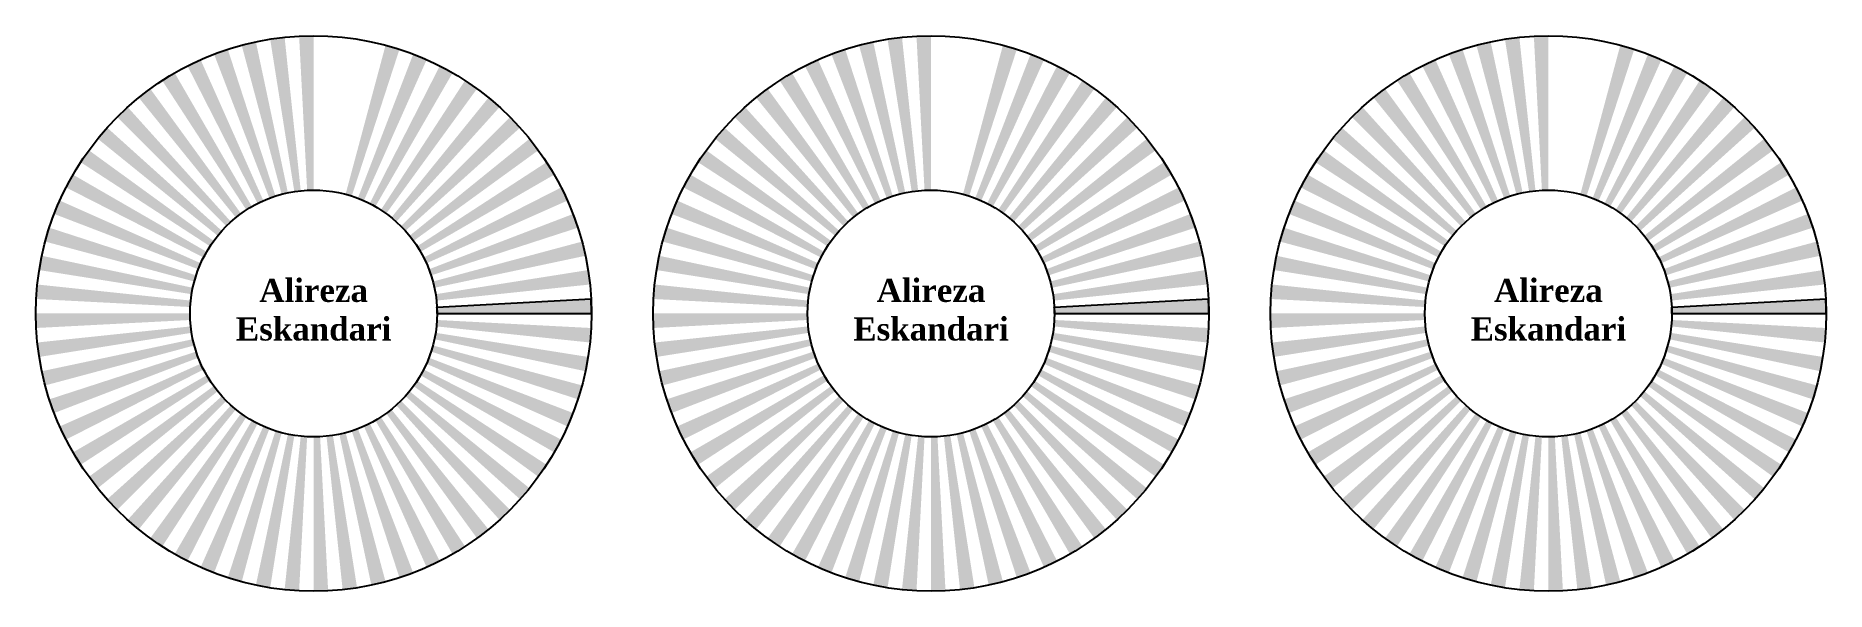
# Model space of a CAD drawing. Header units: millimetres. Extents: x -116 to 116, y -36 to 36.
import ezdxf

# ---------------------------------------------------------------- set-up
doc = ezdxf.new("R2010")
doc.units = ezdxf.units.MM
doc.header["$MEASUREMENT"] = 0
doc.styles.get("Standard").update_dxf_attribs({"font": 'arial.ttf'})

msp = doc.modelspace()

# ---------------------------------------------------------------- hatches: boundary and pattern name
h = msp.add_hatch(color=250)
h.dxf.hatch_style = 1
h.paths.add_polyline_path([(-87.48, 35.21, 0.013091), (-89.32, 34.77), (-84.14, 15.45, -0.013091), (-83.33, 15.65)])
h = msp.add_hatch(color=250)
h.dxf.hatch_style = 1
h.paths.add_polyline_path([(-83.76, 35.8, 0.013091), (-85.63, 35.56), (-82.5, 15.8, -0.013091), (-81.67, 15.91)])
h = msp.add_hatch(color=250)
h.dxf.hatch_style = 1
h.paths.add_polyline_path([(-80, 36, 0.013091), (-81.88, 35.95), (-80.84, 15.98, -0.013091), (-80, 16)])
h = msp.add_hatch(color=250)
h.dxf.hatch_style = 1
h.paths.add_polyline_path([(-7.48, 35.21, 0.013091), (-9.32, 34.77), (-4.14, 15.45, -0.013091), (-3.33, 15.65)])
h = msp.add_hatch(color=250)
h.dxf.hatch_style = 1
h.paths.add_polyline_path([(-3.76, 35.8, 0.013091), (-5.63, 35.56), (-2.5, 15.8, -0.013091), (-1.67, 15.91)])
h = msp.add_hatch(color=250)
h.dxf.hatch_style = 1
h.paths.add_polyline_path([(0, 36, 0.013091), (-1.88, 35.95), (-0.84, 15.98, -0.013091), (0, 16)])
h = msp.add_hatch(color=250)
h.dxf.hatch_style = 1
h.paths.add_polyline_path([(72.52, 35.21, 0.013091), (70.68, 34.77), (75.86, 15.45, -0.013091), (76.67, 15.65)])
h = msp.add_hatch(color=250)
h.dxf.hatch_style = 1
h.paths.add_polyline_path([(76.24, 35.8, 0.013091), (74.37, 35.56), (77.5, 15.8, -0.013091), (78.33, 15.91)])
h = msp.add_hatch(color=250)
h.dxf.hatch_style = 1
h.paths.add_polyline_path([(80, 36, 0.013091), (78.12, 35.95), (79.16, 15.98, -0.013091), (80, 16)])
h = msp.add_hatch(color=250)
h.dxf.hatch_style = 1
h.paths.add_polyline_path([(-94.64, 32.89, 0.013091), (-96.34, 32.08), (-87.26, 14.26, -0.013091), (-86.51, 14.62)])
h = msp.add_hatch(color=250)
h.dxf.hatch_style = 1
h.paths.add_polyline_path([(-91.12, 34.24, 0.013091), (-92.9, 33.61), (-85.73, 14.94, -0.013091), (-84.94, 15.22)])
h = msp.add_hatch(color=250)
h.dxf.hatch_style = 1
h.paths.add_polyline_path([(-68.88, 34.24, 0.013091), (-70.68, 34.77), (-75.86, 15.45, -0.013091), (-75.06, 15.22)])
h = msp.add_hatch(color=250)
h.dxf.hatch_style = 1
h.paths.add_polyline_path([(-65.36, 32.89, 0.013091), (-67.1, 33.61), (-74.27, 14.94, -0.013091), (-73.49, 14.62)])
h = msp.add_hatch(color=250)
h.dxf.hatch_style = 1
h.paths.add_polyline_path([(-14.64, 32.89, 0.013091), (-16.34, 32.08), (-7.26, 14.26, -0.013091), (-6.51, 14.62)])
h = msp.add_hatch(color=250)
h.dxf.hatch_style = 1
h.paths.add_polyline_path([(-11.12, 34.24, 0.013091), (-12.9, 33.61), (-5.73, 14.94, -0.013091), (-4.94, 15.22)])
h = msp.add_hatch(color=250)
h.dxf.hatch_style = 1
h.paths.add_polyline_path([(11.12, 34.24, 0.013091), (9.32, 34.77), (4.14, 15.45, -0.013091), (4.94, 15.22)])
h = msp.add_hatch(color=250)
h.dxf.hatch_style = 1
h.paths.add_polyline_path([(14.64, 32.89, 0.013091), (12.9, 33.61), (5.73, 14.94, -0.013091), (6.51, 14.62)])
h = msp.add_hatch(color=250)
h.dxf.hatch_style = 1
h.paths.add_polyline_path([(65.36, 32.89, 0.013091), (63.66, 32.08), (72.74, 14.26, -0.013091), (73.49, 14.62)])
h = msp.add_hatch(color=250)
h.dxf.hatch_style = 1
h.paths.add_polyline_path([(68.88, 34.24, 0.013091), (67.1, 33.61), (74.27, 14.94, -0.013091), (75.06, 15.22)])
h = msp.add_hatch(color=250)
h.dxf.hatch_style = 1
h.paths.add_polyline_path([(91.12, 34.24, 0.013091), (89.32, 34.77), (84.14, 15.45, -0.013091), (84.94, 15.22)])
h = msp.add_hatch(color=250)
h.dxf.hatch_style = 1
h.paths.add_polyline_path([(94.64, 32.89, 0.013091), (92.9, 33.61), (85.73, 14.94, -0.013091), (86.51, 14.62)])
h = msp.add_hatch(color=250)
h.dxf.hatch_style = 1
h.paths.add_polyline_path([(-98, 31.18, 0.013091), (-99.61, 30.19), (-88.71, 13.42, -0.013091), (-88, 13.86)])
h = msp.add_hatch(color=250)
h.dxf.hatch_style = 1
h.paths.add_polyline_path([(-62, 31.18, 0.013091), (-63.66, 32.08), (-72.74, 14.26, -0.013091), (-72, 13.86)])
h = msp.add_hatch(color=250)
h.dxf.hatch_style = 1
h.paths.add_polyline_path([(-58.84, 29.12, 0.013091), (-60.39, 30.19), (-71.29, 13.42, -0.013091), (-70.6, 12.94)])
h = msp.add_hatch(color=250)
h.dxf.hatch_style = 1
h.paths.add_polyline_path([(-18, 31.18, 0.013091), (-19.61, 30.19), (-8.71, 13.42, -0.013091), (-8, 13.86)])
h = msp.add_hatch(color=250)
h.dxf.hatch_style = 1
h.paths.add_polyline_path([(18, 31.18, 0.013091), (16.34, 32.08), (7.26, 14.26, -0.013091), (8, 13.86)])
h = msp.add_hatch(color=250)
h.dxf.hatch_style = 1
h.paths.add_polyline_path([(21.16, 29.12, 0.013091), (19.61, 30.19), (8.71, 13.42, -0.013091), (9.4, 12.94)])
h = msp.add_hatch(color=250)
h.dxf.hatch_style = 1
h.paths.add_polyline_path([(62, 31.18, 0.013091), (60.39, 30.19), (71.29, 13.42, -0.013091), (72, 13.86)])
h = msp.add_hatch(color=250)
h.dxf.hatch_style = 1
h.paths.add_polyline_path([(98, 31.18, 0.013091), (96.34, 32.08), (87.26, 14.26, -0.013091), (88, 13.86)])
h = msp.add_hatch(color=250)
h.dxf.hatch_style = 1
h.paths.add_polyline_path([(101.16, 29.12, 0.013091), (99.61, 30.19), (88.71, 13.42, -0.013091), (89.4, 12.94)])
h = msp.add_hatch(color=250)
h.dxf.hatch_style = 1
h.paths.add_polyline_path([(-101.16, 29.12, 0.013091), (-102.66, 27.98), (-90.07, 12.43, -0.013091), (-89.4, 12.94)])
h = msp.add_hatch(color=250)
h.dxf.hatch_style = 1
h.paths.add_polyline_path([(-55.91, 26.75, 0.013091), (-57.34, 27.98), (-69.93, 12.43, -0.013091), (-69.29, 11.89)])
h = msp.add_hatch(color=250)
h.dxf.hatch_style = 1
h.paths.add_polyline_path([(-21.16, 29.12, 0.013091), (-22.66, 27.98), (-10.07, 12.43, -0.013091), (-9.4, 12.94)])
h = msp.add_hatch(color=250)
h.dxf.hatch_style = 1
h.paths.add_polyline_path([(24.09, 26.75, 0.013091), (22.66, 27.98), (10.07, 12.43, -0.013091), (10.71, 11.89)])
h = msp.add_hatch(color=250)
h.dxf.hatch_style = 1
h.paths.add_polyline_path([(58.84, 29.12, 0.013091), (57.34, 27.98), (69.93, 12.43, -0.013091), (70.6, 12.94)])
h = msp.add_hatch(color=250)
h.dxf.hatch_style = 1
h.paths.add_polyline_path([(104.09, 26.75, 0.013091), (102.66, 27.98), (90.07, 12.43, -0.013091), (90.71, 11.89)])
h = msp.add_hatch(color=250)
h.dxf.hatch_style = 1
h.paths.add_polyline_path([(-104.09, 26.75, 0.013091), (-105.46, 25.46), (-91.31, 11.31, -0.013091), (-90.71, 11.89)])
h = msp.add_hatch(color=250)
h.dxf.hatch_style = 1
h.paths.add_polyline_path([(-24.09, 26.75, 0.013091), (-25.46, 25.46), (-11.31, 11.31, -0.013091), (-10.71, 11.89)])
h = msp.add_hatch(color=250)
h.dxf.hatch_style = 1
h.paths.add_polyline_path([(55.91, 26.75, 0.013091), (54.54, 25.46), (68.69, 11.31, -0.013091), (69.29, 11.89)])
h = msp.add_hatch(color=250)
h.dxf.hatch_style = 1
h.paths.add_polyline_path([(-106.75, 24.09, 0.013091), (-107.98, 22.66), (-92.43, 10.07, -0.013091), (-91.89, 10.71)])
h = msp.add_hatch(color=250)
h.dxf.hatch_style = 1
h.paths.add_polyline_path([(-53.25, 24.09, 0.013091), (-54.54, 25.46), (-68.69, 11.31, -0.013091), (-68.11, 10.71)])
h = msp.add_hatch(color=250)
h.dxf.hatch_style = 1
h.paths.add_polyline_path([(-26.75, 24.09, 0.013091), (-27.98, 22.66), (-12.43, 10.07, -0.013091), (-11.89, 10.71)])
h = msp.add_hatch(color=250)
h.dxf.hatch_style = 1
h.paths.add_polyline_path([(26.75, 24.09, 0.013091), (25.46, 25.46), (11.31, 11.31, -0.013091), (11.89, 10.71)])
h = msp.add_hatch(color=250)
h.dxf.hatch_style = 1
h.paths.add_polyline_path([(53.25, 24.09, 0.013091), (52.02, 22.66), (67.57, 10.07, -0.013091), (68.11, 10.71)])
h = msp.add_hatch(color=250)
h.dxf.hatch_style = 1
h.paths.add_polyline_path([(106.75, 24.09, 0.013091), (105.46, 25.46), (91.31, 11.31, -0.013091), (91.89, 10.71)])
h = msp.add_hatch(color=250)
h.dxf.hatch_style = 1
h.paths.add_polyline_path([(-109.12, 21.16, 0.013091), (-110.19, 19.61), (-93.42, 8.71, -0.013091), (-92.94, 9.4)])
h = msp.add_hatch(color=250)
h.dxf.hatch_style = 1
h.paths.add_polyline_path([(-50.88, 21.16, 0.013091), (-52.02, 22.66), (-67.57, 10.07, -0.013091), (-67.06, 9.4)])
h = msp.add_hatch(color=250)
h.dxf.hatch_style = 1
h.paths.add_polyline_path([(-29.12, 21.16, 0.013091), (-30.19, 19.61), (-13.42, 8.71, -0.013091), (-12.94, 9.4)])
h = msp.add_hatch(color=250)
h.dxf.hatch_style = 1
h.paths.add_polyline_path([(29.12, 21.16, 0.013091), (27.98, 22.66), (12.43, 10.07, -0.013091), (12.94, 9.4)])
h = msp.add_hatch(color=250)
h.dxf.hatch_style = 1
h.paths.add_polyline_path([(50.88, 21.16, 0.013091), (49.81, 19.61), (66.58, 8.71, -0.013091), (67.06, 9.4)])
h = msp.add_hatch(color=250)
h.dxf.hatch_style = 1
h.paths.add_polyline_path([(109.12, 21.16, 0.013091), (107.98, 22.66), (92.43, 10.07, -0.013091), (92.94, 9.4)])
h = msp.add_hatch(color=250)
h.dxf.hatch_style = 1
h.paths.add_polyline_path([(-48.82, 18, 0.013091), (-49.81, 19.61), (-66.58, 8.71, -0.013091), (-66.14, 8)])
h = msp.add_hatch(color=250)
h.dxf.hatch_style = 1
h.paths.add_polyline_path([(31.18, 18, 0.013091), (30.19, 19.61), (13.42, 8.71, -0.013091), (13.86, 8)])
h = msp.add_hatch(color=250)
h.dxf.hatch_style = 1
h.paths.add_polyline_path([(111.18, 18, 0.013091), (110.19, 19.61), (93.42, 8.71, -0.013091), (93.86, 8)])
h = msp.add_hatch(color=250)
h.dxf.hatch_style = 1
h.paths.add_polyline_path([(-111.18, 18, 0.013091), (-112.08, 16.34), (-94.26, 7.26, -0.013091), (-93.86, 8)])
h = msp.add_hatch(color=250)
h.dxf.hatch_style = 1
h.paths.add_polyline_path([(-47.11, 14.64, 0.013091), (-47.92, 16.34), (-65.74, 7.26, -0.013091), (-65.38, 6.51)])
h = msp.add_hatch(color=250)
h.dxf.hatch_style = 1
h.paths.add_polyline_path([(-31.18, 18, 0.013091), (-32.08, 16.34), (-14.26, 7.26, -0.013091), (-13.86, 8)])
h = msp.add_hatch(color=250)
h.dxf.hatch_style = 1
h.paths.add_polyline_path([(32.89, 14.64, 0.013091), (32.08, 16.34), (14.26, 7.26, -0.013091), (14.62, 6.51)])
h = msp.add_hatch(color=250)
h.dxf.hatch_style = 1
h.paths.add_polyline_path([(48.82, 18, 0.013091), (47.92, 16.34), (65.74, 7.26, -0.013091), (66.14, 8)])
h = msp.add_hatch(color=250)
h.dxf.hatch_style = 1
h.paths.add_polyline_path([(112.89, 14.64, 0.013091), (112.08, 16.34), (94.26, 7.26, -0.013091), (94.62, 6.51)])
h = msp.add_hatch(color=250)
h.dxf.hatch_style = 1
h.paths.add_polyline_path([(-112.89, 14.64, 0.013091), (-113.61, 12.9), (-94.94, 5.73, -0.013091), (-94.62, 6.51)])
h = msp.add_hatch(color=250)
h.dxf.hatch_style = 1
h.paths.add_polyline_path([(-32.89, 14.64, 0.013091), (-33.61, 12.9), (-14.94, 5.73, -0.013091), (-14.62, 6.51)])
h = msp.add_hatch(color=250)
h.dxf.hatch_style = 1
h.paths.add_polyline_path([(47.11, 14.64, 0.013091), (46.39, 12.9), (65.06, 5.73, -0.013091), (65.38, 6.51)])
h = msp.add_hatch(color=250)
h.dxf.hatch_style = 1
h.paths.add_polyline_path([(-45.76, 11.12, 0.013091), (-46.39, 12.9), (-65.06, 5.73, -0.013091), (-64.78, 4.94)])
h = msp.add_hatch(color=250)
h.dxf.hatch_style = 1
h.paths.add_polyline_path([(34.24, 11.12, 0.013091), (33.61, 12.9), (14.94, 5.73, -0.013091), (15.22, 4.94)])
h = msp.add_hatch(color=250)
h.dxf.hatch_style = 1
h.paths.add_polyline_path([(114.24, 11.12, 0.013091), (113.61, 12.9), (94.94, 5.73, -0.013091), (95.22, 4.94)])
h = msp.add_hatch(color=250)
h.dxf.hatch_style = 1
h.paths.add_polyline_path([(-114.24, 11.12, 0.013091), (-114.77, 9.32), (-95.45, 4.14, -0.013091), (-95.22, 4.94)])
h = msp.add_hatch(color=250)
h.dxf.hatch_style = 1
h.paths.add_polyline_path([(-44.79, 7.48, 0.013091), (-45.23, 9.32), (-64.55, 4.14, -0.013091), (-64.35, 3.33)])
h = msp.add_hatch(color=250)
h.dxf.hatch_style = 1
h.paths.add_polyline_path([(-34.24, 11.12, 0.013091), (-34.77, 9.32), (-15.45, 4.14, -0.013091), (-15.22, 4.94)])
h = msp.add_hatch(color=250)
h.dxf.hatch_style = 1
h.paths.add_polyline_path([(35.21, 7.48, 0.013091), (34.77, 9.32), (15.45, 4.14, -0.013091), (15.65, 3.33)])
h = msp.add_hatch(color=250)
h.dxf.hatch_style = 1
h.paths.add_polyline_path([(45.76, 11.12, 0.013091), (45.23, 9.32), (64.55, 4.14, -0.013091), (64.78, 4.94)])
h = msp.add_hatch(color=250)
h.dxf.hatch_style = 1
h.paths.add_polyline_path([(115.21, 7.48, 0.013091), (114.77, 9.32), (95.45, 4.14, -0.013091), (95.65, 3.33)])
h = msp.add_hatch(color=250)
h.dxf.hatch_style = 1
h.paths.add_polyline_path([(-115.21, 7.48, 0.013091), (-115.56, 5.63), (-95.8, 2.5, -0.013091), (-95.65, 3.33)])
h = msp.add_hatch(color=250)
h.dxf.hatch_style = 1
h.paths.add_polyline_path([(-35.21, 7.48, 0.013091), (-35.56, 5.63), (-15.8, 2.5, -0.013091), (-15.65, 3.33)])
h = msp.add_hatch(color=250)
h.dxf.hatch_style = 1
h.paths.add_polyline_path([(44.79, 7.48, 0.013091), (44.44, 5.63), (64.2, 2.5, -0.013091), (64.35, 3.33)])
h = msp.add_hatch(color=250)
h.dxf.hatch_style = 1
h.paths.add_polyline_path([(-44.2, 3.76, 0.013091), (-44.44, 5.63), (-64.2, 2.5, -0.013091), (-64.09, 1.67)])
h = msp.add_hatch(color=250)
h.dxf.hatch_style = 1
h.paths.add_polyline_path([(35.8, 3.76, 0.013091), (35.56, 5.63), (15.8, 2.5, -0.013091), (15.91, 1.67)])
h = msp.add_hatch(color=250)
h.dxf.hatch_style = 1
h.paths.add_polyline_path([(115.8, 3.76, 0.013091), (115.56, 5.63), (95.8, 2.5, -0.013091), (95.91, 1.67)])
h = msp.add_hatch(color=250)
h.dxf.hatch_style = 1
h.paths.add_polyline_path([(-115.8, 3.76, 0.013091), (-115.95, 1.88), (-95.98, 0.84, -0.013091), (-95.91, 1.67)])
h = msp.add_hatch(color=250)
h.dxf.hatch_style = 1
h.paths.add_polyline_path([(-35.8, 3.76, 0.013091), (-35.95, 1.88), (-15.98, 0.84, -0.013091), (-15.91, 1.67)])
h = msp.add_hatch(color=250)
h.dxf.hatch_style = 1
h.paths.add_polyline_path([(44.2, 3.76, 0.013091), (44.05, 1.88), (64.02, 0.84, -0.013091), (64.09, 1.67)])
h = msp.add_hatch(color=250)
h.dxf.hatch_style = 1
h.paths.add_polyline_path([(-116, 0, 0.013091), (-115.95, -1.88), (-95.98, -0.84, -0.013091), (-96, 0)])
h = msp.add_hatch(color=250)
h.dxf.hatch_style = 1
h.paths.add_polyline_path([(-44, 0, 0.013091), (-44.05, 1.88), (-64.02, 0.84, -0.013091), (-64, 0)])
h = msp.add_hatch(color=250)
h.dxf.hatch_style = 1
h.paths.add_polyline_path([(-36, 0, 0.013091), (-35.95, -1.88), (-15.98, -0.84, -0.013091), (-16, 0)])
h = msp.add_hatch(color=250)
h.dxf.hatch_style = 1
h.paths.add_polyline_path([(36, 0, 0.013091), (35.95, 1.88), (15.98, 0.84, -0.013091), (16, 0)])
h = msp.add_hatch(color=250)
h.dxf.hatch_style = 1
h.paths.add_polyline_path([(44, 0, 0.013091), (44.05, -1.88), (64.02, -0.84, -0.013091), (64, 0)])
h = msp.add_hatch(color=250)
h.dxf.hatch_style = 1
h.paths.add_polyline_path([(116, 0, 0.013091), (115.95, 1.88), (95.98, 0.84, -0.013091), (96, 0)])
h = msp.add_hatch(color=250)
h.dxf.hatch_style = 1
h.paths.add_polyline_path([(-115.8, -3.76, 0.013091), (-115.56, -5.63), (-95.8, -2.5, -0.013091), (-95.91, -1.67)])
h = msp.add_hatch(color=250)
h.dxf.hatch_style = 1
h.paths.add_polyline_path([(-44.2, -3.76, 0.013091), (-44.05, -1.88), (-64.02, -0.84, -0.013091), (-64.09, -1.67)])
h = msp.add_hatch(color=250)
h.dxf.hatch_style = 1
h.paths.add_polyline_path([(-35.8, -3.76, 0.013091), (-35.56, -5.63), (-15.8, -2.5, -0.013091), (-15.91, -1.67)])
h = msp.add_hatch(color=250)
h.dxf.hatch_style = 1
h.paths.add_polyline_path([(35.8, -3.76, 0.013091), (35.95, -1.88), (15.98, -0.84, -0.013091), (15.91, -1.67)])
h = msp.add_hatch(color=250)
h.dxf.hatch_style = 1
h.paths.add_polyline_path([(44.2, -3.76, 0.013091), (44.44, -5.63), (64.2, -2.5, -0.013091), (64.09, -1.67)])
h = msp.add_hatch(color=250)
h.dxf.hatch_style = 1
h.paths.add_polyline_path([(115.8, -3.76, 0.013091), (115.95, -1.88), (95.98, -0.84, -0.013091), (95.91, -1.67)])
h = msp.add_hatch(color=250)
h.dxf.hatch_style = 1
h.paths.add_polyline_path([(-115.21, -7.48, 0.013091), (-114.77, -9.32), (-95.45, -4.14, -0.013091), (-95.65, -3.33)])
h = msp.add_hatch(color=250)
h.dxf.hatch_style = 1
h.paths.add_polyline_path([(-45.76, -11.12, 0.013091), (-45.23, -9.32), (-64.55, -4.14, -0.013091), (-64.78, -4.94)])
h = msp.add_hatch(color=250)
h.dxf.hatch_style = 1
h.paths.add_polyline_path([(-44.79, -7.48, 0.013091), (-44.44, -5.63), (-64.2, -2.5, -0.013091), (-64.35, -3.33)])
h = msp.add_hatch(color=250)
h.dxf.hatch_style = 1
h.paths.add_polyline_path([(-35.21, -7.48, 0.013091), (-34.77, -9.32), (-15.45, -4.14, -0.013091), (-15.65, -3.33)])
h = msp.add_hatch(color=250)
h.dxf.hatch_style = 1
h.paths.add_polyline_path([(34.24, -11.12, 0.013091), (34.77, -9.32), (15.45, -4.14, -0.013091), (15.22, -4.94)])
h = msp.add_hatch(color=250)
h.dxf.hatch_style = 1
h.paths.add_polyline_path([(35.21, -7.48, 0.013091), (35.56, -5.63), (15.8, -2.5, -0.013091), (15.65, -3.33)])
h = msp.add_hatch(color=250)
h.dxf.hatch_style = 1
h.paths.add_polyline_path([(44.79, -7.48, 0.013091), (45.23, -9.32), (64.55, -4.14, -0.013091), (64.35, -3.33)])
h = msp.add_hatch(color=250)
h.dxf.hatch_style = 1
h.paths.add_polyline_path([(114.24, -11.12, 0.013091), (114.77, -9.32), (95.45, -4.14, -0.013091), (95.22, -4.94)])
h = msp.add_hatch(color=250)
h.dxf.hatch_style = 1
h.paths.add_polyline_path([(115.21, -7.48, 0.013091), (115.56, -5.63), (95.8, -2.5, -0.013091), (95.65, -3.33)])
h = msp.add_hatch(color=250)
h.dxf.hatch_style = 1
h.paths.add_polyline_path([(-114.24, -11.12, 0.013091), (-113.61, -12.9), (-94.94, -5.73, -0.013091), (-95.22, -4.94)])
h = msp.add_hatch(color=250)
h.dxf.hatch_style = 1
h.paths.add_polyline_path([(-112.89, -14.64, 0.013091), (-112.08, -16.34), (-94.26, -7.26, -0.013091), (-94.62, -6.51)])
h = msp.add_hatch(color=250)
h.dxf.hatch_style = 1
h.paths.add_polyline_path([(-47.11, -14.64, 0.013091), (-46.39, -12.9), (-65.06, -5.73, -0.013091), (-65.38, -6.51)])
h = msp.add_hatch(color=250)
h.dxf.hatch_style = 1
h.paths.add_polyline_path([(-34.24, -11.12, 0.013091), (-33.61, -12.9), (-14.94, -5.73, -0.013091), (-15.22, -4.94)])
h = msp.add_hatch(color=250)
h.dxf.hatch_style = 1
h.paths.add_polyline_path([(-32.89, -14.64, 0.013091), (-32.08, -16.34), (-14.26, -7.26, -0.013091), (-14.62, -6.51)])
h = msp.add_hatch(color=250)
h.dxf.hatch_style = 1
h.paths.add_polyline_path([(32.89, -14.64, 0.013091), (33.61, -12.9), (14.94, -5.73, -0.013091), (14.62, -6.51)])
h = msp.add_hatch(color=250)
h.dxf.hatch_style = 1
h.paths.add_polyline_path([(45.76, -11.12, 0.013091), (46.39, -12.9), (65.06, -5.73, -0.013091), (64.78, -4.94)])
h = msp.add_hatch(color=250)
h.dxf.hatch_style = 1
h.paths.add_polyline_path([(47.11, -14.64, 0.013091), (47.92, -16.34), (65.74, -7.26, -0.013091), (65.38, -6.51)])
h = msp.add_hatch(color=250)
h.dxf.hatch_style = 1
h.paths.add_polyline_path([(112.89, -14.64, 0.013091), (113.61, -12.9), (94.94, -5.73, -0.013091), (94.62, -6.51)])
h = msp.add_hatch(color=250)
h.dxf.hatch_style = 1
h.paths.add_polyline_path([(-111.18, -18, 0.013091), (-110.19, -19.61), (-93.42, -8.71, -0.013091), (-93.86, -8)])
h = msp.add_hatch(color=250)
h.dxf.hatch_style = 1
h.paths.add_polyline_path([(-50.88, -21.16, 0.013091), (-49.81, -19.61), (-66.58, -8.71, -0.013091), (-67.06, -9.4)])
h = msp.add_hatch(color=250)
h.dxf.hatch_style = 1
h.paths.add_polyline_path([(-48.82, -18, 0.013091), (-47.92, -16.34), (-65.74, -7.26, -0.013091), (-66.14, -8)])
h = msp.add_hatch(color=250)
h.dxf.hatch_style = 1
h.paths.add_polyline_path([(-31.18, -18, 0.013091), (-30.19, -19.61), (-13.42, -8.71, -0.013091), (-13.86, -8)])
h = msp.add_hatch(color=250)
h.dxf.hatch_style = 1
h.paths.add_polyline_path([(29.12, -21.16, 0.013091), (30.19, -19.61), (13.42, -8.71, -0.013091), (12.94, -9.4)])
h = msp.add_hatch(color=250)
h.dxf.hatch_style = 1
h.paths.add_polyline_path([(31.18, -18, 0.013091), (32.08, -16.34), (14.26, -7.26, -0.013091), (13.86, -8)])
h = msp.add_hatch(color=250)
h.dxf.hatch_style = 1
h.paths.add_polyline_path([(48.82, -18, 0.013091), (49.81, -19.61), (66.58, -8.71, -0.013091), (66.14, -8)])
h = msp.add_hatch(color=250)
h.dxf.hatch_style = 1
h.paths.add_polyline_path([(109.12, -21.16, 0.013091), (110.19, -19.61), (93.42, -8.71, -0.013091), (92.94, -9.4)])
h = msp.add_hatch(color=250)
h.dxf.hatch_style = 1
h.paths.add_polyline_path([(111.18, -18, 0.013091), (112.08, -16.34), (94.26, -7.26, -0.013091), (93.86, -8)])
h = msp.add_hatch(color=250)
h.dxf.hatch_style = 1
h.paths.add_polyline_path([(-109.12, -21.16, 0.013091), (-107.98, -22.66), (-92.43, -10.07, -0.013091), (-92.94, -9.4)])
h = msp.add_hatch(color=250)
h.dxf.hatch_style = 1
h.paths.add_polyline_path([(-106.75, -24.09, 0.013091), (-105.46, -25.46), (-91.31, -11.31, -0.013091), (-91.89, -10.71)])
h = msp.add_hatch(color=250)
h.dxf.hatch_style = 1
h.paths.add_polyline_path([(-55.91, -26.75, 0.013091), (-54.54, -25.46), (-68.69, -11.31, -0.013091), (-69.29, -11.89)])
h = msp.add_hatch(color=250)
h.dxf.hatch_style = 1
h.paths.add_polyline_path([(-53.25, -24.09, 0.013091), (-52.02, -22.66), (-67.57, -10.07, -0.013091), (-68.11, -10.71)])
h = msp.add_hatch(color=250)
h.dxf.hatch_style = 1
h.paths.add_polyline_path([(-29.12, -21.16, 0.013091), (-27.98, -22.66), (-12.43, -10.07, -0.013091), (-12.94, -9.4)])
h = msp.add_hatch(color=250)
h.dxf.hatch_style = 1
h.paths.add_polyline_path([(-26.75, -24.09, 0.013091), (-25.46, -25.46), (-11.31, -11.31, -0.013091), (-11.89, -10.71)])
h = msp.add_hatch(color=250)
h.dxf.hatch_style = 1
h.paths.add_polyline_path([(24.09, -26.75, 0.013091), (25.46, -25.46), (11.31, -11.31, -0.013091), (10.71, -11.89)])
h = msp.add_hatch(color=250)
h.dxf.hatch_style = 1
h.paths.add_polyline_path([(26.75, -24.09, 0.013091), (27.98, -22.66), (12.43, -10.07, -0.013091), (11.89, -10.71)])
h = msp.add_hatch(color=250)
h.dxf.hatch_style = 1
h.paths.add_polyline_path([(50.88, -21.16, 0.013091), (52.02, -22.66), (67.57, -10.07, -0.013091), (67.06, -9.4)])
h = msp.add_hatch(color=250)
h.dxf.hatch_style = 1
h.paths.add_polyline_path([(53.25, -24.09, 0.013091), (54.54, -25.46), (68.69, -11.31, -0.013091), (68.11, -10.71)])
h = msp.add_hatch(color=250)
h.dxf.hatch_style = 1
h.paths.add_polyline_path([(104.09, -26.75, 0.013091), (105.46, -25.46), (91.31, -11.31, -0.013091), (90.71, -11.89)])
h = msp.add_hatch(color=250)
h.dxf.hatch_style = 1
h.paths.add_polyline_path([(106.75, -24.09, 0.013091), (107.98, -22.66), (92.43, -10.07, -0.013091), (91.89, -10.71)])
h = msp.add_hatch(color=250)
h.dxf.hatch_style = 1
h.paths.add_polyline_path([(-104.09, -26.75, 0.013091), (-102.66, -27.98), (-90.07, -12.43, -0.013091), (-90.71, -11.89)])
h = msp.add_hatch(color=250)
h.dxf.hatch_style = 1
h.paths.add_polyline_path([(-101.16, -29.12, 0.013091), (-99.61, -30.19), (-88.71, -13.42, -0.013091), (-89.4, -12.94)])
h = msp.add_hatch(color=250)
h.dxf.hatch_style = 1
h.paths.add_polyline_path([(-98, -31.18, 0.013091), (-96.34, -32.08), (-87.26, -14.26, -0.013091), (-88, -13.86)])
h = msp.add_hatch(color=250)
h.dxf.hatch_style = 1
h.paths.add_polyline_path([(-62, -31.18, 0.013091), (-60.39, -30.19), (-71.29, -13.42, -0.013091), (-72, -13.86)])
h = msp.add_hatch(color=250)
h.dxf.hatch_style = 1
h.paths.add_polyline_path([(-58.84, -29.12, 0.013091), (-57.34, -27.98), (-69.93, -12.43, -0.013091), (-70.6, -12.94)])
h = msp.add_hatch(color=250)
h.dxf.hatch_style = 1
h.paths.add_polyline_path([(-24.09, -26.75, 0.013091), (-22.66, -27.98), (-10.07, -12.43, -0.013091), (-10.71, -11.89)])
h = msp.add_hatch(color=250)
h.dxf.hatch_style = 1
h.paths.add_polyline_path([(-21.16, -29.12, 0.013091), (-19.61, -30.19), (-8.71, -13.42, -0.013091), (-9.4, -12.94)])
h = msp.add_hatch(color=250)
h.dxf.hatch_style = 1
h.paths.add_polyline_path([(-18, -31.18, 0.013091), (-16.34, -32.08), (-7.26, -14.26, -0.013091), (-8, -13.86)])
h = msp.add_hatch(color=250)
h.dxf.hatch_style = 1
h.paths.add_polyline_path([(18, -31.18, 0.013091), (19.61, -30.19), (8.71, -13.42, -0.013091), (8, -13.86)])
h = msp.add_hatch(color=250)
h.dxf.hatch_style = 1
h.paths.add_polyline_path([(21.16, -29.12, 0.013091), (22.66, -27.98), (10.07, -12.43, -0.013091), (9.4, -12.94)])
h = msp.add_hatch(color=250)
h.dxf.hatch_style = 1
h.paths.add_polyline_path([(55.91, -26.75, 0.013091), (57.34, -27.98), (69.93, -12.43, -0.013091), (69.29, -11.89)])
h = msp.add_hatch(color=250)
h.dxf.hatch_style = 1
h.paths.add_polyline_path([(58.84, -29.12, 0.013091), (60.39, -30.19), (71.29, -13.42, -0.013091), (70.6, -12.94)])
h = msp.add_hatch(color=250)
h.dxf.hatch_style = 1
h.paths.add_polyline_path([(62, -31.18, 0.013091), (63.66, -32.08), (72.74, -14.26, -0.013091), (72, -13.86)])
h = msp.add_hatch(color=250)
h.dxf.hatch_style = 1
h.paths.add_polyline_path([(98, -31.18, 0.013091), (99.61, -30.19), (88.71, -13.42, -0.013091), (88, -13.86)])
h = msp.add_hatch(color=250)
h.dxf.hatch_style = 1
h.paths.add_polyline_path([(101.16, -29.12, 0.013091), (102.66, -27.98), (90.07, -12.43, -0.013091), (89.4, -12.94)])
h = msp.add_hatch(color=250)
h.dxf.hatch_style = 1
h.paths.add_polyline_path([(-94.64, -32.89, 0.013091), (-92.9, -33.61), (-85.73, -14.94, -0.013091), (-86.51, -14.62)])
h = msp.add_hatch(color=250)
h.dxf.hatch_style = 1
h.paths.add_polyline_path([(-91.12, -34.24, 0.013091), (-89.32, -34.77), (-84.14, -15.45, -0.013091), (-84.94, -15.22)])
h = msp.add_hatch(color=250)
h.dxf.hatch_style = 1
h.paths.add_polyline_path([(-87.48, -35.21, 0.013091), (-85.63, -35.56), (-82.5, -15.8, -0.013091), (-83.33, -15.65)])
h = msp.add_hatch(color=250)
h.dxf.hatch_style = 1
h.paths.add_polyline_path([(-83.76, -35.8, 0.013091), (-81.88, -35.95), (-80.84, -15.98, -0.013091), (-81.67, -15.91)])
h = msp.add_hatch(color=250)
h.dxf.hatch_style = 1
h.paths.add_polyline_path([(-80, -36, 0.013091), (-78.12, -35.95), (-79.16, -15.98, -0.013091), (-80, -16)])
h = msp.add_hatch(color=250)
h.dxf.hatch_style = 1
h.paths.add_polyline_path([(-76.24, -35.8, 0.013091), (-74.37, -35.56), (-77.5, -15.8, -0.013091), (-78.33, -15.91)])
h = msp.add_hatch(color=250)
h.dxf.hatch_style = 1
h.paths.add_polyline_path([(-72.52, -35.21, 0.013091), (-70.68, -34.77), (-75.86, -15.45, -0.013091), (-76.67, -15.65)])
h = msp.add_hatch(color=250)
h.dxf.hatch_style = 1
h.paths.add_polyline_path([(-68.88, -34.24, 0.013091), (-67.1, -33.61), (-74.27, -14.94, -0.013091), (-75.06, -15.22)])
h = msp.add_hatch(color=250)
h.dxf.hatch_style = 1
h.paths.add_polyline_path([(-65.36, -32.89, 0.013091), (-63.66, -32.08), (-72.74, -14.26, -0.013091), (-73.49, -14.62)])
h = msp.add_hatch(color=250)
h.dxf.hatch_style = 1
h.paths.add_polyline_path([(-14.64, -32.89, 0.013091), (-12.9, -33.61), (-5.73, -14.94, -0.013091), (-6.51, -14.62)])
h = msp.add_hatch(color=250)
h.dxf.hatch_style = 1
h.paths.add_polyline_path([(-11.12, -34.24, 0.013091), (-9.32, -34.77), (-4.14, -15.45, -0.013091), (-4.94, -15.22)])
h = msp.add_hatch(color=250)
h.dxf.hatch_style = 1
h.paths.add_polyline_path([(-7.48, -35.21, 0.013091), (-5.63, -35.56), (-2.5, -15.8, -0.013091), (-3.33, -15.65)])
h = msp.add_hatch(color=250)
h.dxf.hatch_style = 1
h.paths.add_polyline_path([(-3.76, -35.8, 0.013091), (-1.88, -35.95), (-0.84, -15.98, -0.013091), (-1.67, -15.91)])
h = msp.add_hatch(color=250)
h.dxf.hatch_style = 1
h.paths.add_polyline_path([(0, -36, 0.013091), (1.88, -35.95), (0.84, -15.98, -0.013091), (0, -16)])
h = msp.add_hatch(color=250)
h.dxf.hatch_style = 1
h.paths.add_polyline_path([(3.76, -35.8, 0.013091), (5.63, -35.56), (2.5, -15.8, -0.013091), (1.67, -15.91)])
h = msp.add_hatch(color=250)
h.dxf.hatch_style = 1
h.paths.add_polyline_path([(7.48, -35.21, 0.013091), (9.32, -34.77), (4.14, -15.45, -0.013091), (3.33, -15.65)])
h = msp.add_hatch(color=250)
h.dxf.hatch_style = 1
h.paths.add_polyline_path([(11.12, -34.24, 0.013091), (12.9, -33.61), (5.73, -14.94, -0.013091), (4.94, -15.22)])
h = msp.add_hatch(color=250)
h.dxf.hatch_style = 1
h.paths.add_polyline_path([(14.64, -32.89, 0.013091), (16.34, -32.08), (7.26, -14.26, -0.013091), (6.51, -14.62)])
h = msp.add_hatch(color=250)
h.dxf.hatch_style = 1
h.paths.add_polyline_path([(65.36, -32.89, 0.013091), (67.1, -33.61), (74.27, -14.94, -0.013091), (73.49, -14.62)])
h = msp.add_hatch(color=250)
h.dxf.hatch_style = 1
h.paths.add_polyline_path([(68.88, -34.24, 0.013091), (70.68, -34.77), (75.86, -15.45, -0.013091), (75.06, -15.22)])
h = msp.add_hatch(color=250)
h.dxf.hatch_style = 1
h.paths.add_polyline_path([(72.52, -35.21, 0.013091), (74.37, -35.56), (77.5, -15.8, -0.013091), (76.67, -15.65)])
h = msp.add_hatch(color=250)
h.dxf.hatch_style = 1
h.paths.add_polyline_path([(76.24, -35.8, 0.013091), (78.12, -35.95), (79.16, -15.98, -0.013091), (78.33, -15.91)])
h = msp.add_hatch(color=250)
h.dxf.hatch_style = 1
h.paths.add_polyline_path([(80, -36, 0.013091), (81.88, -35.95), (80.84, -15.98, -0.013091), (80, -16)])
h = msp.add_hatch(color=250)
h.dxf.hatch_style = 1
h.paths.add_polyline_path([(83.76, -35.8, 0.013091), (85.63, -35.56), (82.5, -15.8, -0.013091), (81.67, -15.91)])
h = msp.add_hatch(color=250)
h.dxf.hatch_style = 1
h.paths.add_polyline_path([(87.48, -35.21, 0.013091), (89.32, -34.77), (84.14, -15.45, -0.013091), (83.33, -15.65)])
h = msp.add_hatch(color=250)
h.dxf.hatch_style = 1
h.paths.add_polyline_path([(91.12, -34.24, 0.013091), (92.9, -33.61), (85.73, -14.94, -0.013091), (84.94, -15.22)])
h = msp.add_hatch(color=250)
h.dxf.hatch_style = 1
h.paths.add_polyline_path([(94.64, -32.89, 0.013091), (96.34, -32.08), (87.26, -14.26, -0.013091), (86.51, -14.62)])

# ---------------------------------------------------------------- linework, layer by layer
at = {"color": 250}
for p, q in [((-64.02, 0.84), (-44.05, 1.88)), ((-64, 0), (-44, 0)), ((15.98, 0.84), (35.95, 1.88)), ((16, 0), (36, 0)), ((95.98, 0.84), (115.95, 1.88)), ((96, 0), (116, 0))]:
    msp.add_line(p, q, dxfattribs=at)
for centre, radius in [((-80, 0), 36), ((0, 0), 36), ((80, 0), 36), ((-80, 0), 16), ((0, 0), 16), ((80, 0), 16)]:
    msp.add_circle(centre, radius)
for centre, radius in [((-80, 0), 16), ((-80, 0), 36), ((0, 0), 16), ((0, 0), 36), ((80, 0), 16), ((80, 0), 36)]:
    msp.add_arc(centre, radius, 0, 3, dxfattribs=at)

# ---------------------------------------------------------------- texts
at = {"char_height": 3, "attachment_point": 1}
for insert in [(-89, 4.5), (-9, 4.5), (71, 4.5)]:
    msp.add_mtext_dynamic_manual_height_columns('\\pxqc;{\\fTimes New Roman|b1|i0|c0|p18;\\C250;Alireza Eskandari}', width=18, gutter_width=1, heights=[8.08], dxfattribs=dict(at, insert=insert))

doc.saveas('drawing.dxf')
